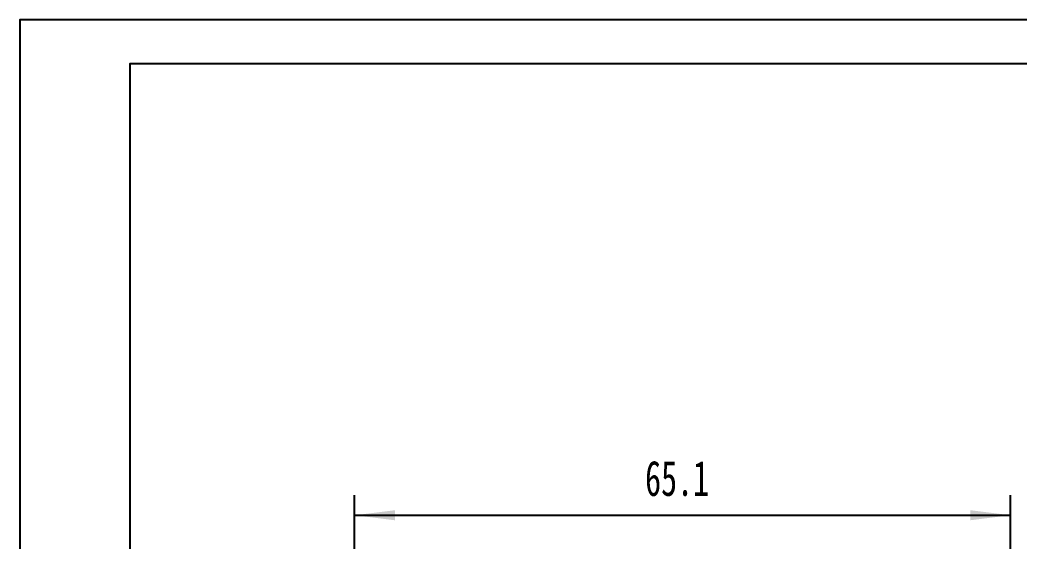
# Model space of a CAD drawing. Header units: millimetres. Extents: x 29 to 396, y -34 to 225.
# Drawn here: x 28.8 to 128, y 173.2 to 224.9 of the extents above; entities that cross this region are included whole.
import ezdxf

# ---------------------------------------------------------------- set-up
doc = ezdxf.new("R2010")
doc.units = ezdxf.units.MM
for name, color, linetype, lineweight in [('CAXA0', 7, 'Continuous', 70), ('CAXA4', 3, 'Continuous', 25), ('图框_内框线', 5, 'Continuous', 50), ('图框_外框线', 7, 'Continuous', 0)]:
    doc.layers.add(name, color=color, linetype=linetype, lineweight=lineweight)
doc.styles.add('标准', font='', dxfattribs={"width": 0.667})
doc.styles.get('标准').set_extended_font_data('FangSong_GB2312')
doc.dimstyles.new('标准', dxfattribs={"dimtxt": 3.5, "dimasz": 4, "dimexe": 2, "dimexo": 0, "dimtad": 1, "dimdsep": 46, "dimtxsty": '标准', "dimcen": 0, "dimdle": 6, "dimazin": 2, "dimtfac": 1, "dimtdec": 3, "dimtmove": 0, "dimatfit": 3, "dimfxl": 0, "dimtolj": 1, "dimtzin": 0, "dimarcsym": 0})

# ---------------------------------------------------------------- blocks, each defined once
blk = doc.blocks.new('*CAXBLOCK01')
at = {"layer": 'CAXA0', "linetype": 'Continuous', "lineweight": 25}
for points in [[(62.064, 175.714), (66.064, 175.214), (66.064, 176.214)], [(127.164, 175.714), (123.164, 175.214), (123.164, 176.214)]]:
    blk.add_hatch(color=0, dxfattribs=at).paths.add_polyline_path(points, flags=0)
at = {"layer": 'CAXA0', "color": 0, "linetype": 'Continuous', "lineweight": 25}
for p, q in [((62.064, 168.641), (62.064, 177.714)), ((127.164, 168.641), (127.164, 177.714)), ((62.064, 175.714), (127.164, 175.714))]:
    blk.add_line(p, q, dxfattribs=at)
at = {"layer": 'CAXA0', "color": 0, "linetype": 'Continuous', "lineweight": 25, "insert": (90.89, 181.134), "char_height": 3.5, "attachment_point": 1, "style": '标准'}
blk.add_mtext('\\fFangSong_GB2312|b0|i0|p34;65.1', dxfattribs=at)

msp = doc.modelspace()

# ---------------------------------------------------------------- linework, layer by layer
at = {"layer": '图框_内框线', "color": 0, "linetype": 'Continuous', "lineweight": 25}
msp.add_lwpolyline([(39.754, -29.973), (391.475, -29.973), (391.475, 220.509), (39.754, 220.509), (39.754, -29.973)], dxfattribs=at)
at = {"layer": '图框_外框线', "color": 0, "linetype": 'Continuous', "lineweight": 25}
msp.add_lwpolyline([(28.844, -34.337), (395.839, -34.337), (395.839, 224.872), (28.844, 224.872), (28.844, -34.337)], dxfattribs=at)

# ---------------------------------------------------------------- dimensions: what is measured, and where the dimension line sits
at = {"layer": 'CAXA4'}
dim = msp.add_linear_dim(base=(94.614, 175.714), p1=(62.064, 168.641), p2=(127.164, 168.641), angle=180, text='\\fFangSong_GB2312;65.1', dimstyle='标准', dxfattribs=at)
dim.commit()
dim.dimension.update_dxf_attribs({"geometry": '*CAXBLOCK01', "text_midpoint": (94.614, 178.737)})

doc.saveas('drawing.dxf')
